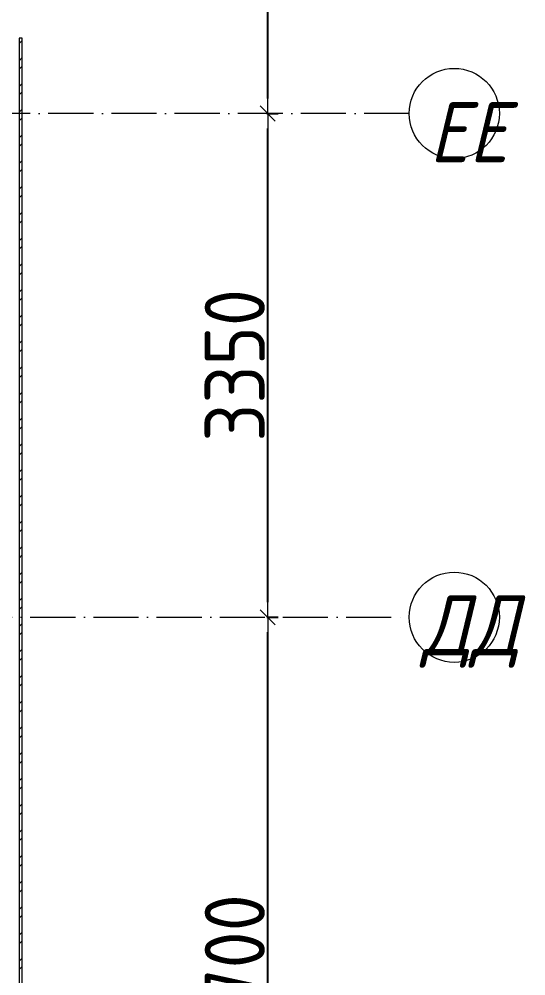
# Model space of a CAD drawing. Header units: millimetres. Extents: x -135211 to 49383, y -8033 to 228499.
# Drawn here: x -28462 to -25091, y 177478 to 183841 of the extents above; entities that cross this region are included whole.
import ezdxf

# ---------------------------------------------------------------- set-up
doc = ezdxf.new("R2010")
doc.units = ezdxf.units.MM
doc.linetypes.add('50_200_ШТРИХ_1Т_ш5_п1_п1_', pattern=[700, 500, -100, 0, -100])
for name, color, linetype, lineweight in [('A-____-____-DIMS', 7, 'Continuous', 9), ('A-WALL-____-PATT-1', 7, 'Continuous', 9), ('A-WALL-FNSH-MCUT-1', 7, 'Continuous', 9), ('S-GRID-____-IDEN', 7, 'Continuous', 9), ('S-GRID-____-OTLN-1', 7, '50_200_ШТРИХ_1Т_ш5_п1_п1_', 9)]:
    doc.layers.add(name, color=color, linetype=linetype, lineweight=lineweight)
doc.styles.add('ISOCPEUR_I_9', font='isocpeui.ttf', dxfattribs={"width": 0.9, "height": 250})
doc.styles.add('СПДС', font='isocpeur.ttf', dxfattribs={"width": 0.9})
doc.dimstyles.new('Размера А3', dxfattribs={"dimtxt": 200, "dimasz": 100, "dimexe": 70, "dimexo": 100, "dimgap": 20, "dimtad": 1, "dimdec": 0, "dimrnd": 10, "dimzin": 0, "dimdsep": 46, "dimtxsty": 'СПДС', "dimblk": 'ARROWHEAD_6', "dimcen": 1, "dimclrd": 256, "dimclre": 256, "dimclrt": 256, "dimazin": 0, "dimtfac": 1, "dimtdec": 0, "dimtmove": 2, "dimatfit": 3, "dimfxl": 1, "dimtolj": 1, "dimtzin": 0, "dimarcsym": 0})

# ---------------------------------------------------------------- blocks, each defined once
blk = doc.blocks.new('Ось сетки - Круг_Ø6_00__ISO-2_5_0_9K_-25732049-АР1_План отверстий 3 этажа в осях 1-64_Ю-ЯЯ')
at = {"layer": 'S-GRID-____-IDEN'}
blk.add_circle((0, 0), 3, dxfattribs=at)
blk = doc.blocks.new('ARROWHEAD_6')
at = {"color": 0, "linetype": 'Continuous'}
for p, q in [((0, 0), (-1, 0)), ((-0.5, -0.5), (0.5, 0.5))]:
    blk.add_line(p, q, dxfattribs=at)
blk = doc.blocks.new('*D928')
at = {"layer": 'A-____-____-DIMS', "lineweight": -2, "transparency": 16777216}
for p, q in [((-26814.1, 179863.1), (-26738, 179863.1)), ((-26808, 175263.1), (-26808, 179763.1)), ((-26814.1, 175163.1), (-26738, 175163.1))]:
    blk.add_line(p, q, dxfattribs=at)
at = {"layer": 'Defpoints', "color": 0, "transparency": 16777216}
for p in [(-26914.1, 179863.1), (-26808, 179863.1), (-26914.1, 175163.1)]:
    blk.add_point(p, dxfattribs=at)
at = {"layer": 'A-____-____-DIMS', "lineweight": -2, "transparency": 16777216, "xscale": 100, "yscale": 100, "zscale": 100}
for p, rotation in [((-26808, 179863.1), 90), ((-26808, 175163.1), 270)]:
    blk.add_blockref('ARROWHEAD_6', p, dxfattribs=dict(at, rotation=rotation))
at = {"layer": 'A-____-____-DIMS', "transparency": 16777216, "insert": (-27028, 177513.1), "char_height": 400, "attachment_point": 5, "rotation": 90, "style": 'СПДС'}
blk.add_mtext('\\A1;4700', dxfattribs=at)
blk = doc.blocks.new('*D929')
at = {"layer": 'A-____-____-DIMS', "lineweight": -2, "transparency": 16777216}
for p, q in [((-26814.1, 183213.1), (-26738, 183213.1)), ((-26808, 179963.1), (-26808, 183113.1)), ((-26814.1, 179863.1), (-26738, 179863.1))]:
    blk.add_line(p, q, dxfattribs=at)
at = {"layer": 'Defpoints', "color": 0, "transparency": 16777216}
for p in [(-26914.1, 183213.1), (-26808, 183213.1), (-26914.1, 179863.1)]:
    blk.add_point(p, dxfattribs=at)
at = {"layer": 'A-____-____-DIMS', "lineweight": -2, "transparency": 16777216, "xscale": 100, "yscale": 100, "zscale": 100}
for p, rotation in [((-26808, 183213.1), 90), ((-26808, 179863.1), 270)]:
    blk.add_blockref('ARROWHEAD_6', p, dxfattribs=dict(at, rotation=rotation))
at = {"layer": 'A-____-____-DIMS', "transparency": 16777216, "insert": (-27028, 181538.1), "char_height": 400, "attachment_point": 5, "rotation": 90, "style": 'СПДС'}
blk.add_mtext('\\A1;3350', dxfattribs=at)
blk = doc.blocks.new('*D930')
at = {"layer": 'A-____-____-DIMS', "lineweight": -2, "transparency": 16777216}
for p, q in [((-26814.1, 189313.1), (-26738, 189313.1)), ((-26808, 183313.1), (-26808, 189213.1)), ((-26814.1, 183213.1), (-26738, 183213.1))]:
    blk.add_line(p, q, dxfattribs=at)
at = {"layer": 'Defpoints', "color": 0, "transparency": 16777216}
for p in [(-26914.1, 189313.1), (-26808, 189313.1), (-26914.1, 183213.1)]:
    blk.add_point(p, dxfattribs=at)
at = {"layer": 'A-____-____-DIMS', "lineweight": -2, "transparency": 16777216, "xscale": 100, "yscale": 100, "zscale": 100}
for p, rotation in [((-26808, 189313.1), 90), ((-26808, 183213.1), 270)]:
    blk.add_blockref('ARROWHEAD_6', p, dxfattribs=dict(at, rotation=rotation))
at = {"layer": 'A-____-____-DIMS', "transparency": 16777216, "insert": (-27028, 186263.1), "char_height": 400, "attachment_point": 5, "rotation": 90, "style": 'СПДС'}
blk.add_mtext('\\A1;6100', dxfattribs=at)

msp = doc.modelspace()

# ---------------------------------------------------------------- hatches: boundary and pattern name
at = {"layer": 'A-WALL-____-PATT-1'}
h = msp.add_hatch(dxfattribs=at)
h.set_pattern_fill('FP_6', color=256, style=0, pattern_type=2)
h.set_pattern_definition([(45, (-129942.25, 127932.03), (-85.53659, 85.53659), []), (45, (-129885.23, 127932.03), (-85.53659, 85.53659), [])])
h.paths.add_polyline_path([(-28442.3, 174748.1), (-28442.3, 175013.1), (-28462.3, 175013.1), (-28462.3, 174748.1)], flags=0)
h.paths.add_polyline_path([(-28462.3, 176013.1), (-28442.3, 176013.1), (-28442.3, 183713.1), (-28462.3, 183713.1), (-28462.3, 178697.5)], flags=0)

# ---------------------------------------------------------------- linework, layer by layer
at = {"layer": 'A-WALL-FNSH-MCUT-1'}
for p, q in [((-28442.3, 183713.1), (-28462.3, 183713.1)), ((-28462.3, 183713.1), (-28462.3, 176013.1)), ((-28442.3, 176013.1), (-28442.3, 183713.1))]:
    msp.add_line(p, q, dxfattribs=at)
at = {"layer": 'S-GRID-____-OTLN-1', "color": 251, "ltscale": 0.6, "true_color": 0x636466}
for p, q in [((-25867.8, 183213.1), (-134611, 183213.1)), ((-60735.8, 179863.1), (-25867.8, 179863.1))]:
    msp.add_line(p, q, dxfattribs=at)

# ---------------------------------------------------------------- block references
at = {"layer": 'S-GRID-____-IDEN', "xscale": 99.99999999999993, "yscale": 99.99999999999993, "zscale": 99.99999999999993}
for p, rotation in [((-25567.8, 183213.1), 89.9999999999998), ((-25567.8, 179863.1), 269.9999999999995)]:
    msp.add_blockref('Ось сетки - Круг_Ø6_00__ISO-2_5_0_9K_-25732049-АР1_План отверстий 3 этажа в осях 1-64_Ю-ЯЯ', p, dxfattribs=dict(at, rotation=rotation))

# ---------------------------------------------------------------- texts
at = {"layer": 'S-GRID-____-IDEN', "char_height": 400, "attachment_point": 1, "style": 'ISOCPEUR_I_9'}
for s, insert, width in [('ЕЕ', (-25734.9, 183289.1), 404.05), ('ДД', (-25781.9, 180009.7), 505.063)]:
    msp.add_mtext(s, dxfattribs=dict(at, insert=insert, width=width))

# ---------------------------------------------------------------- dimensions: what is measured, and where the dimension line sits
at = {"layer": 'A-____-____-DIMS'}
for base, p1, p2, picture, middle in [((-26808, 189313.1), (-26914.1, 183213.1), (-26914.1, 189313.1), '*D930', (-27028, 186263.1)), ((-26808, 183213.1), (-26914.1, 179863.1), (-26914.1, 183213.1), '*D929', (-27028, 181538.1)), ((-26808, 179863.1), (-26914.1, 175163.1), (-26914.1, 179863.1), '*D928', (-27028, 177513.1))]:
    dim = msp.add_linear_dim(base=base, p1=p1, p2=p2, angle=90, dimstyle='Размера А3', override={"dimtxt": 400}, dxfattribs=at)
    dim.commit()
    dim.dimension.update_dxf_attribs({"geometry": picture, "text_midpoint": middle})

doc.saveas('drawing.dxf')
